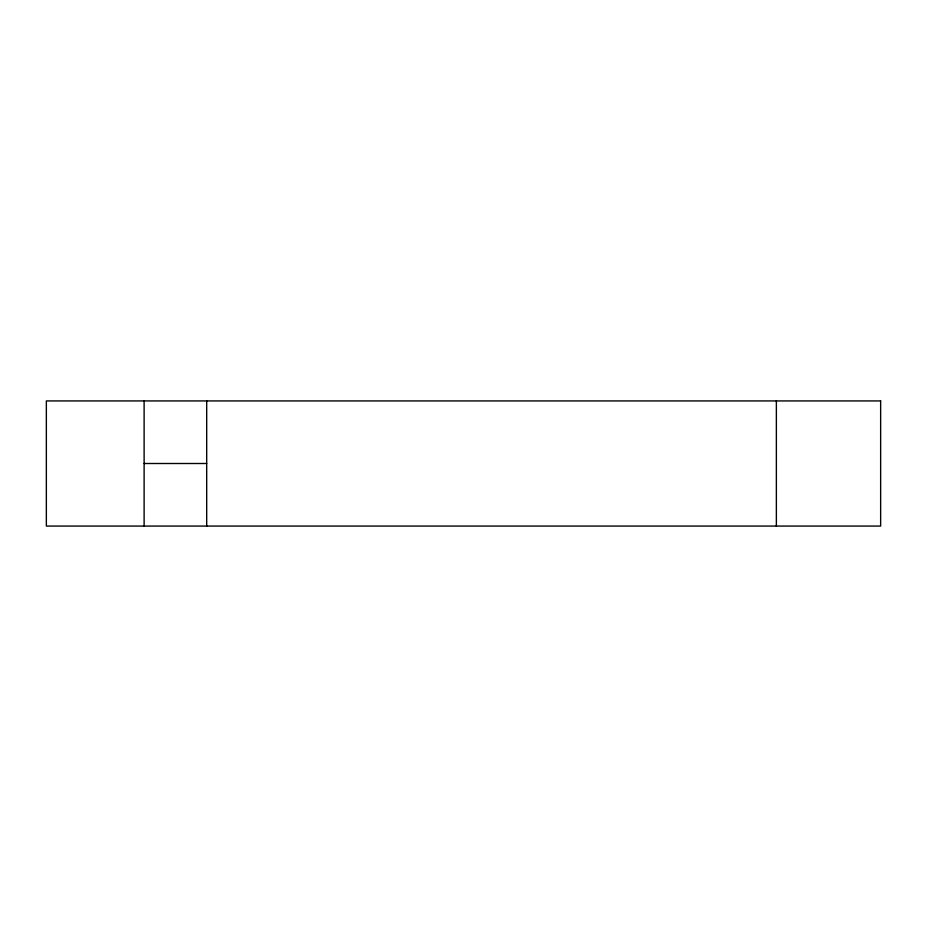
<?xml version="1.0" encoding="UTF-8"?>
<svg xmlns="http://www.w3.org/2000/svg" width="927" height="927" viewBox="0 0 927 927"><rect width="100%" height="100%" fill="white"/><g stroke="black" fill="none" stroke-linecap="round" stroke-linejoin="round"><path stroke-width="1.39" d="M144.114 463.5L206.686 463.5M776.362 400.928L776.362 526.072M206.686 400.928L206.686 526.072M144.114 400.928L144.114 526.072M880.65 400.928L46.35 400.928L46.35 526.072L880.65 526.072L880.65 400.928"/></g></svg>
